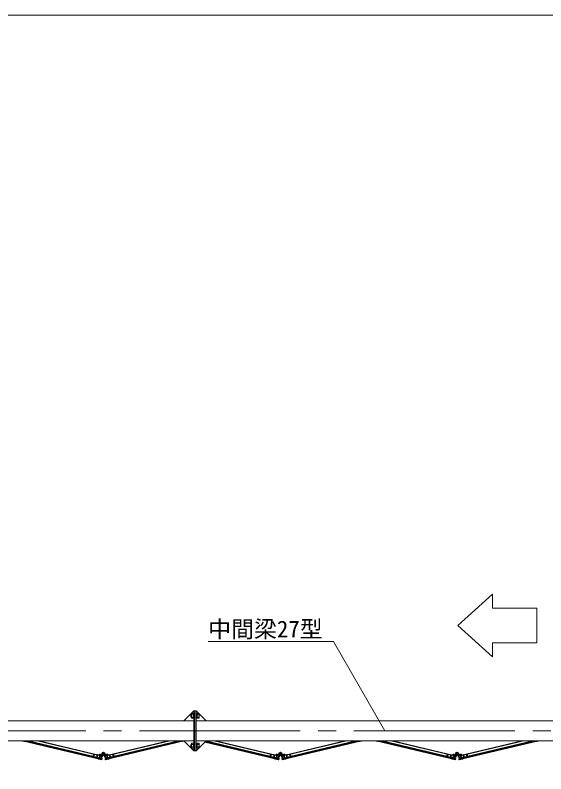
# Model space of a CAD drawing. Units: millimetres, scale not verified. Extents: x -12090 to 12090, y -18325 to 18325.
# Drawn here: x -6305 to -3635, y 14509 to 18325 of the extents above; entities that cross this region are included whole.
import ezdxf
from ezdxf.enums import TextEntityAlignment as Align

# ---------------------------------------------------------------- set-up
doc = ezdxf.new("R2010")
doc.units = ezdxf.units.MM
doc.header["$LTSCALE"] = 90
doc.linetypes.add('CHAIN2', pattern=[12, 9, -1, 1, -1])
doc.linetypes.add('DASHED1', pattern=[1.8, 1.2, -0.6])
for name, color, linetype, lineweight in [('0-6_ﾎﾞﾙﾄ類', 134, 'Continuous', 18), ('0-A_図面枠', 134, 'Continuous', 18), ('1-4_中間梁27', 134, 'Continuous', 18), ('1-6_通芯', 134, 'CHAIN2', 18), ('1-9_標準ﾊﾟﾈﾙ', 134, 'Continuous', 18), ('1-B_文字', 134, 'Continuous', 18), ('1-D_連結用梁45', 134, 'Continuous', 18)]:
    doc.layers.add(name, color=color, linetype=linetype, lineweight=lineweight)
doc.styles.add('ＭＳ ゴシック', font='')
doc.styles.get('ＭＳ ゴシック').set_extended_font_data('MS Gothic')

msp = doc.modelspace()

# ---------------------------------------------------------------- linework, layer by layer
at = {"layer": '0-6_ﾎﾞﾙﾄ類'}
for p, q in [((-5417.5, 14810.5), (-5415.87, 14812.13)), ((-5417.5, 14789.5), (-5417.5, 14810.5)), ((-5418.89, 14807), (-5420.89, 14805)), ((-5420.89, 14795), (-5420.89, 14805)), ((-5418.89, 14793), (-5420.89, 14795)), ((-5417.5, 14805.8), (-5420.1, 14805.8)), ((-5417.5, 14794.2), (-5420.1, 14794.2)), ((-5418.89, 14793), (-5418.89, 14807)), ((-5417.5, 14807), (-5418.89, 14807)), ((-5417.5, 14793), (-5418.89, 14793)), ((-5417.5, 14789.5), (-5415.87, 14787.87)), ((-5415.87, 14806.06), (-5408.5, 14806.06)), ((-5415.87, 14793.94), (-5408.5, 14793.94)), ((-5388.89, 14800.81), (-5391.89, 14800)), ((-5388.89, 14800), (-5391.89, 14799.19)), ((-5381.51, 14806.06), (-5388.89, 14806.06)), ((-5381.51, 14793.94), (-5388.89, 14793.94)), ((-5379.89, 14789.5), (-5381.51, 14787.87)), ((-5418.89, 14657), (-5420.89, 14655)), ((-5420.89, 14645), (-5420.89, 14655)), ((-5417.5, 14655.8), (-5420.1, 14655.8)), ((-5418.89, 14643), (-5418.89, 14657)), ((-5417.5, 14657), (-5418.89, 14657)), ((-5417.5, 14660.5), (-5415.87, 14662.12)), ((-5417.5, 14639.5), (-5417.5, 14660.5)), ((-5415.87, 14656.06), (-5408.5, 14656.06)), ((-5381.51, 14656.06), (-5388.89, 14656.06)), ((-5418.89, 14643), (-5420.89, 14645)), ((-5417.5, 14644.2), (-5420.1, 14644.2)), ((-5417.5, 14643), (-5418.89, 14643)), ((-5417.5, 14639.5), (-5415.87, 14637.88)), ((-5415.87, 14643.94), (-5408.5, 14643.94)), ((-5388.89, 14650.8), (-5391.89, 14650)), ((-5388.89, 14650), (-5391.89, 14649.19)), ((-5381.51, 14643.94), (-5388.89, 14643.94)), ((-5379.89, 14639.5), (-5381.51, 14637.88)), ((-5863.08, 14603.78), (-5865.97, 14608.77)), ((-5857.31, 14603.78), (-5863.08, 14603.78)), ((-5857.31, 14613.78), (-5854.42, 14608.77)), ((-5854.42, 14608.77), (-5857.31, 14603.78)), ((-4973.08, 14603.78), (-4975.97, 14608.77)), ((-4967.31, 14603.78), (-4973.08, 14603.78)), ((-4967.31, 14613.78), (-4964.42, 14608.77)), ((-4964.42, 14608.77), (-4967.31, 14603.78)), ((-4083.08, 14603.78), (-4085.96, 14608.77)), ((-4077.31, 14603.78), (-4083.08, 14603.78)), ((-4077.31, 14613.78), (-4074.42, 14608.77)), ((-4074.42, 14608.77), (-4077.31, 14603.78))]:
    msp.add_line(p, q, dxfattribs=at)
for points in [[(-5415.87, 14812.13), (-5408.5, 14812.13), (-5408.5, 14787.87), (-5415.87, 14787.87)], [(-5381.51, 14812.13), (-5388.89, 14812.13), (-5388.89, 14787.87), (-5381.51, 14787.87)], [(-5379.89, 14789.5), (-5379.89, 14810.5), (-5381.51, 14812.13)], [(-5415.87, 14662.12), (-5408.5, 14662.12), (-5408.5, 14637.88), (-5415.87, 14637.88)], [(-5381.51, 14662.12), (-5388.89, 14662.12), (-5388.89, 14637.88), (-5381.51, 14637.88)], [(-5379.89, 14639.5), (-5379.89, 14660.5), (-5381.51, 14662.12)], [(-5865.97, 14608.77), (-5863.08, 14613.78), (-5857.31, 14613.78)], [(-4975.97, 14608.77), (-4973.08, 14613.78), (-4967.31, 14613.78)], [(-4085.96, 14608.77), (-4083.08, 14613.78), (-4077.31, 14613.78)]]:
    msp.add_lwpolyline(points, dxfattribs=at)
for points in [[(-5408.5, 14789), (-5408.5, 14811), (-5406.19, 14811), (-5406.19, 14789)], [(-5391.89, 14811), (-5391.89, 14789), (-5394.19, 14789), (-5394.19, 14811)], [(-5391.89, 14811.35), (-5391.89, 14788.65), (-5388.89, 14788.65), (-5388.89, 14811.35)], [(-5408.5, 14639), (-5408.5, 14661), (-5406.19, 14661), (-5406.19, 14639)], [(-5391.89, 14661), (-5391.89, 14639), (-5394.19, 14639), (-5394.19, 14661)], [(-5391.89, 14661.35), (-5391.89, 14638.65), (-5388.89, 14638.65), (-5388.89, 14661.35)]]:
    msp.add_lwpolyline(points, close=True, dxfattribs=at)
for centre, radius in [((-5860.2, 14608.77), 4.9), ((-5860.2, 14608.77), 3), ((-5860.2, 14608.77), 2.46), ((-4970.2, 14608.77), 4.9), ((-4970.2, 14608.77), 3), ((-4970.2, 14608.77), 2.46), ((-4080.2, 14608.77), 4.9), ((-4080.2, 14608.77), 3), ((-4080.2, 14608.77), 2.46)]:
    msp.add_circle(centre, radius, dxfattribs=at)
for centre, radius, start, end in [((-5412.83, 14809.1), 4.28, 135, 225), ((-5384.55, 14809.1), 4.28, 315, 45), ((-5405.37, 14800), 12.12, 150, 210), ((-5412.83, 14790.91), 4.28, 135, 225), ((-5392.02, 14800), 12.12, 330, 30), ((-5384.55, 14790.91), 4.28, 315, 45), ((-5405.37, 14650), 12.12, 150, 210), ((-5412.83, 14659.09), 4.28, 135, 225), ((-5384.55, 14659.09), 4.28, 315, 45), ((-5392.02, 14650), 12.12, 330, 30), ((-5412.83, 14640.9), 4.28, 135, 225), ((-5384.55, 14640.9), 4.28, 315, 45)]:
    msp.add_arc(centre, radius, start, end, dxfattribs=at)
at = {"layer": '0-A_図面枠'}
msp.add_lwpolyline([(-12090.19, 18325), (12059.81, 18325), (12059.81, 1675), (-12090.19, 1675)], close=True, dxfattribs=at)
at = {"layer": '1-4_中間梁27'}
for points in [[(-5394.19, 14625), (-5394.19, 14825), (-5400.19, 14825), (-5400.19, 14625)], [(-5394.19, 14775), (-5344.19, 14775), (-5394.19, 14825)], [(-5394.19, 14675), (-2706.19, 14675), (-2706.19, 14775), (-5394.19, 14775)], [(-5394.19, 14675), (-5344.19, 14675), (-5394.19, 14625)]]:
    msp.add_lwpolyline(points, close=True, dxfattribs=at)
at = {"layer": '1-6_通芯'}
msp.add_line((-10000.2, 14725), (3340.81, 14725), dxfattribs=at)
at = {"layer": '1-9_標準ﾊﾟﾈﾙ'}
for p, q in [((-6276.51, 14675), (-6259.73, 14671.02)), ((-6270.01, 14675), (-6257.93, 14672.13)), ((-6264.82, 14675), (-5873.09, 14581.96)), ((-6244.92, 14673.87), (-6242, 14673.18)), ((-6241.65, 14674.64), (-6242, 14673.18)), ((-6237.99, 14675), (-5871.66, 14587.99)), ((-6195.15, 14675), (-5869.38, 14597.62)), ((-5525.23, 14675), (-5851.01, 14597.62)), ((-5482.4, 14675), (-5848.72, 14587.99)), ((-5456.07, 14674.88), (-5847.29, 14581.96)), ((-5478.73, 14674.64), (-5478.38, 14673.18)), ((-5475.47, 14673.87), (-5478.38, 14673.18)), ((-5455.08, 14673.88), (-5462.46, 14672.13)), ((-5453.83, 14672.64), (-5460.65, 14671.02)), ((-5350.07, 14669.12), (-4983.09, 14581.96)), ((-5344.92, 14674.28), (-4981.66, 14587.99)), ((-5305.15, 14675), (-4979.38, 14597.62)), ((-4635.23, 14675), (-4961.01, 14597.62)), ((-4592.39, 14675), (-4958.72, 14587.99)), ((-4565.56, 14675), (-4957.29, 14581.96)), ((-4588.73, 14674.64), (-4588.38, 14673.18)), ((-4585.46, 14673.87), (-4588.38, 14673.18)), ((-4560.37, 14675), (-4572.46, 14672.13)), ((-4553.88, 14675), (-4570.65, 14671.02)), ((-4496.51, 14675), (-4479.73, 14671.02)), ((-4490.01, 14675), (-4477.92, 14672.13)), ((-4484.82, 14675), (-4093.1, 14581.96)), ((-4464.92, 14673.87), (-4462, 14673.18)), ((-4461.66, 14674.64), (-4462, 14673.18)), ((-4457.99, 14675), (-4091.66, 14587.99)), ((-4415.15, 14675), (-4089.38, 14597.62)), ((-3745.23, 14675), (-4071.01, 14597.62)), ((-3702.39, 14675), (-4068.72, 14587.99)), ((-3675.56, 14675), (-4067.29, 14581.96)), ((-3698.73, 14674.64), (-3698.38, 14673.18)), ((-3695.46, 14673.87), (-3698.38, 14673.18)), ((-3670.37, 14675), (-3682.46, 14672.13)), ((-3663.88, 14675), (-3680.66, 14671.02)), ((-5901.13, 14593.76), (-5901.48, 14592.3)), ((-5898.56, 14591.6), (-5901.48, 14592.3)), ((-5871.94, 14586.82), (-5901.13, 14593.76)), ((-5893.43, 14604.57), (-5893.19, 14605.54)), ((-5869.1, 14598.79), (-5893.43, 14604.57)), ((-5892.59, 14605.91), (-5864.37, 14599.22)), ((-5888.83, 14589.3), (-5889.2, 14589.9)), ((-5872.28, 14585.36), (-5888.83, 14589.3)), ((-5873.37, 14580.79), (-5887.73, 14584.2)), ((-5869.34, 14578.29), (-5886.61, 14582.39)), ((-5872.28, 14585.36), (-5873.37, 14580.79)), ((-5869.1, 14598.79), (-5871.94, 14586.82)), ((-5867.15, 14615.58), (-5868.87, 14613.12)), ((-5868.75, 14612.43), (-5868.08, 14611.95)), ((-5867.3, 14584.74), (-5868.74, 14578.67)), ((-5868.69, 14608.77), (-5868.69, 14604.34)), ((-5868.27, 14584.98), (-5867.3, 14584.74)), ((-5865.75, 14615.21), (-5866.45, 14615.7)), ((-5866.43, 14592.76), (-5865.44, 14592.53)), ((-5864, 14598.61), (-5865.44, 14592.53)), ((-5856.38, 14598.61), (-5854.94, 14592.53)), ((-5827.8, 14605.91), (-5856.01, 14599.22)), ((-5853.97, 14592.76), (-5854.94, 14592.53)), ((-5852.11, 14584.98), (-5853.09, 14584.74)), ((-5853.09, 14584.74), (-5851.65, 14578.67)), ((-5851.69, 14608.77), (-5851.69, 14604.34)), ((-5851.29, 14598.79), (-5826.96, 14604.57)), ((-5851.29, 14598.79), (-5848.44, 14586.82)), ((-5851.04, 14578.29), (-5833.77, 14582.39)), ((-5849.98, 14604.76), (-5849.52, 14602.81)), ((-5848.44, 14586.82), (-5819.26, 14593.76)), ((-5848.1, 14585.36), (-5831.56, 14589.3)), ((-5848.1, 14585.36), (-5847.01, 14580.79)), ((-5847.01, 14580.79), (-5832.66, 14584.2)), ((-5831.56, 14589.3), (-5831.19, 14589.9)), ((-5826.96, 14604.57), (-5827.19, 14605.54)), ((-5821.83, 14591.6), (-5818.91, 14592.3)), ((-5819.26, 14593.76), (-5818.91, 14592.3)), ((-5011.13, 14593.76), (-5011.48, 14592.3)), ((-5008.55, 14591.6), (-5011.48, 14592.3)), ((-4981.94, 14586.82), (-5011.13, 14593.76)), ((-5003.42, 14604.57), (-5003.19, 14605.54)), ((-4979.1, 14598.79), (-5003.42, 14604.57)), ((-5002.59, 14605.91), (-4974.37, 14599.22)), ((-4998.82, 14589.3), (-4999.2, 14589.9)), ((-4982.29, 14585.36), (-4998.82, 14589.3)), ((-4983.37, 14580.79), (-4997.73, 14584.2)), ((-4979.34, 14578.29), (-4996.61, 14582.39)), ((-4982.29, 14585.36), (-4983.37, 14580.79)), ((-4979.1, 14598.79), (-4981.94, 14586.82)), ((-4977.15, 14615.58), (-4978.87, 14613.12)), ((-4978.75, 14612.43), (-4978.08, 14611.95)), ((-4977.3, 14584.74), (-4978.74, 14578.67)), ((-4978.69, 14608.77), (-4978.69, 14604.34)), ((-4978.27, 14584.98), (-4977.3, 14584.74)), ((-4975.75, 14615.21), (-4976.46, 14615.7)), ((-4976.42, 14592.76), (-4975.45, 14592.53)), ((-4974, 14598.61), (-4975.45, 14592.53)), ((-4966.38, 14598.61), (-4964.94, 14592.53)), ((-4937.8, 14605.91), (-4966.01, 14599.22)), ((-4963.97, 14592.76), (-4964.94, 14592.53)), ((-4962.11, 14584.98), (-4963.09, 14584.74)), ((-4963.09, 14584.74), (-4961.65, 14578.67)), ((-4961.69, 14608.77), (-4961.69, 14604.34)), ((-4961.29, 14598.79), (-4936.97, 14604.57)), ((-4961.29, 14598.79), (-4958.44, 14586.82)), ((-4961.04, 14578.29), (-4943.77, 14582.39)), ((-4959.98, 14604.76), (-4959.52, 14602.81)), ((-4958.44, 14586.82), (-4929.26, 14593.76)), ((-4958.1, 14585.36), (-4941.56, 14589.3)), ((-4958.1, 14585.36), (-4957.01, 14580.79)), ((-4957.01, 14580.79), (-4942.66, 14584.2)), ((-4941.56, 14589.3), (-4941.19, 14589.9)), ((-4936.97, 14604.57), (-4937.19, 14605.54)), ((-4931.83, 14591.6), (-4928.91, 14592.3)), ((-4929.26, 14593.76), (-4928.91, 14592.3)), ((-4121.13, 14593.76), (-4121.48, 14592.3)), ((-4118.56, 14591.6), (-4121.48, 14592.3)), ((-4091.94, 14586.82), (-4121.13, 14593.76)), ((-4113.42, 14604.57), (-4113.19, 14605.54)), ((-4089.1, 14598.79), (-4113.42, 14604.57)), ((-4112.59, 14605.91), (-4084.37, 14599.22)), ((-4108.82, 14589.3), (-4109.2, 14589.9)), ((-4092.29, 14585.36), (-4108.82, 14589.3)), ((-4093.37, 14580.79), (-4107.73, 14584.2)), ((-4089.34, 14578.29), (-4106.61, 14582.39)), ((-4092.29, 14585.36), (-4093.37, 14580.79)), ((-4089.1, 14598.79), (-4091.94, 14586.82)), ((-4087.15, 14615.58), (-4088.87, 14613.12)), ((-4088.75, 14612.43), (-4088.08, 14611.95)), ((-4087.3, 14584.74), (-4088.75, 14578.67)), ((-4088.69, 14608.77), (-4088.69, 14604.34)), ((-4088.27, 14584.98), (-4087.3, 14584.74)), ((-4085.75, 14615.21), (-4086.46, 14615.7)), ((-4086.42, 14592.76), (-4085.45, 14592.53)), ((-4084, 14598.61), (-4085.45, 14592.53)), ((-4076.38, 14598.61), (-4074.94, 14592.53)), ((-4047.79, 14605.91), (-4076.01, 14599.22)), ((-4073.97, 14592.76), (-4074.94, 14592.53)), ((-4072.11, 14584.98), (-4073.09, 14584.74)), ((-4073.09, 14584.74), (-4071.64, 14578.67)), ((-4071.69, 14608.77), (-4071.69, 14604.34)), ((-4071.28, 14598.79), (-4046.97, 14604.57)), ((-4071.28, 14598.79), (-4068.44, 14586.82)), ((-4071.04, 14578.29), (-4053.77, 14582.39)), ((-4069.98, 14604.76), (-4069.52, 14602.81)), ((-4068.44, 14586.82), (-4039.25, 14593.76)), ((-4068.1, 14585.36), (-4051.56, 14589.3)), ((-4068.1, 14585.36), (-4067.01, 14580.79)), ((-4067.01, 14580.79), (-4052.66, 14584.2)), ((-4051.56, 14589.3), (-4051.19, 14589.9)), ((-4046.97, 14604.57), (-4047.19, 14605.54)), ((-4041.83, 14591.6), (-4038.91, 14592.3)), ((-4039.25, 14593.76), (-4038.91, 14592.3))]:
    msp.add_line(p, q, dxfattribs=at)
at = {"layer": '1-9_標準ﾊﾟﾈﾙ', "linetype": 'DASHED1'}
for p, q in [((-5895.39, 14592.39), (-5895.62, 14591.42)), ((-5892.54, 14604.36), (-5895.39, 14592.39)), ((-5891.3, 14591.42), (-5891.53, 14590.45)), ((-5888.46, 14603.39), (-5891.3, 14591.42)), ((-5878.93, 14601.12), (-5881.77, 14589.16)), ((-5878.57, 14602.59), (-5878.93, 14601.12)), ((-5874.84, 14600.16), (-5877.68, 14588.19)), ((-5874.49, 14601.62), (-5874.84, 14600.16)), ((-5845.9, 14601.62), (-5845.55, 14600.16)), ((-5845.55, 14600.16), (-5842.7, 14588.19)), ((-5841.81, 14602.59), (-5841.46, 14601.12)), ((-5841.46, 14601.12), (-5838.62, 14589.16)), ((-5831.93, 14603.39), (-5829.08, 14591.42)), ((-5829.08, 14591.42), (-5828.85, 14590.45)), ((-5827.84, 14604.36), (-5825, 14592.39)), ((-5825, 14592.39), (-5824.76, 14591.42)), ((-5005.39, 14592.39), (-5005.62, 14591.42)), ((-5002.55, 14604.36), (-5005.39, 14592.39)), ((-5001.3, 14591.42), (-5001.53, 14590.45)), ((-4998.47, 14603.39), (-5001.3, 14591.42)), ((-4988.93, 14601.12), (-4991.77, 14589.16)), ((-4988.58, 14602.59), (-4988.93, 14601.12)), ((-4984.84, 14600.16), (-4987.68, 14588.19)), ((-4984.5, 14601.62), (-4984.84, 14600.16)), ((-4955.9, 14601.62), (-4955.54, 14600.16)), ((-4955.54, 14600.16), (-4952.7, 14588.19)), ((-4951.81, 14602.59), (-4951.46, 14601.12)), ((-4951.46, 14601.12), (-4948.61, 14589.16)), ((-4941.93, 14603.39), (-4939.08, 14591.42)), ((-4939.08, 14591.42), (-4938.85, 14590.45)), ((-4937.84, 14604.36), (-4935, 14592.39)), ((-4935, 14592.39), (-4934.76, 14591.42)), ((-4115.39, 14592.39), (-4115.62, 14591.42)), ((-4112.55, 14604.36), (-4115.39, 14592.39)), ((-4111.3, 14591.42), (-4111.53, 14590.45)), ((-4108.46, 14603.39), (-4111.3, 14591.42)), ((-4098.92, 14601.12), (-4101.77, 14589.16)), ((-4098.58, 14602.59), (-4098.92, 14601.12)), ((-4094.84, 14600.16), (-4097.68, 14588.19)), ((-4094.5, 14601.62), (-4094.84, 14600.16)), ((-4065.89, 14601.62), (-4065.54, 14600.16)), ((-4065.54, 14600.16), (-4062.71, 14588.19)), ((-4061.81, 14602.59), (-4061.46, 14601.12)), ((-4061.46, 14601.12), (-4058.62, 14589.16)), ((-4051.93, 14603.39), (-4049.08, 14591.42)), ((-4049.08, 14591.42), (-4048.85, 14590.45)), ((-4047.84, 14604.36), (-4045, 14592.39)), ((-4045, 14592.39), (-4044.76, 14591.42))]:
    msp.add_line(p, q, dxfattribs=at)
at = {"layer": '1-9_標準ﾊﾟﾈﾙ'}
for points in [[(-6270.01, 14675), (-5873.37, 14580.79), (-5868.82, 14599.96), (-6184.76, 14675)], [(-6264.82, 14675), (-5873.09, 14581.96), (-5872.4, 14584.88), (-6251.84, 14675)], [(-6244.92, 14673.87), (-6245.29, 14674.47), (-6247.51, 14675)], [(-6243.18, 14675), (-5871.94, 14586.82), (-5869.1, 14598.79), (-6189.96, 14675)], [(-5455.08, 14673.88), (-5847.01, 14580.79), (-5851.57, 14599.96), (-5535.62, 14675)], [(-5477.2, 14675), (-5848.44, 14586.82), (-5851.29, 14598.79), (-5530.43, 14675)], [(-5456.07, 14674.88), (-5847.29, 14581.96), (-5847.98, 14584.88), (-5468.54, 14675)], [(-5475.47, 14673.87), (-5475.1, 14674.47), (-5472.87, 14675)], [(-5351.07, 14668.13), (-4983.37, 14580.79), (-4978.82, 14599.96), (-5294.76, 14675)], [(-5350.07, 14669.12), (-4983.09, 14581.96), (-4982.4, 14584.88), (-5347.58, 14671.61)], [(-5345.92, 14673.28), (-4981.94, 14586.82), (-4979.1, 14598.79), (-5299.96, 14675)], [(-4560.37, 14675), (-4957.01, 14580.79), (-4961.57, 14599.96), (-4645.62, 14675)], [(-4587.2, 14675), (-4958.44, 14586.82), (-4961.29, 14598.79), (-4640.43, 14675)], [(-4565.56, 14675), (-4957.29, 14581.96), (-4957.98, 14584.88), (-4578.54, 14675)], [(-4585.46, 14673.87), (-4585.1, 14674.47), (-4582.87, 14675)], [(-4490.01, 14675), (-4093.37, 14580.79), (-4088.83, 14599.96), (-4404.76, 14675)], [(-4484.82, 14675), (-4093.1, 14581.96), (-4092.41, 14584.88), (-4471.84, 14675)], [(-4464.92, 14673.87), (-4465.3, 14674.47), (-4467.51, 14675)], [(-4463.18, 14675), (-4091.94, 14586.82), (-4089.1, 14598.79), (-4409.95, 14675)], [(-3670.37, 14675), (-4067.01, 14580.79), (-4071.56, 14599.96), (-3755.62, 14675)], [(-3697.2, 14675), (-4068.44, 14586.82), (-4071.28, 14598.79), (-3750.43, 14675)], [(-3675.56, 14675), (-4067.29, 14581.96), (-4067.98, 14584.88), (-3688.55, 14675)], [(-3695.46, 14673.87), (-3695.09, 14674.47), (-3692.87, 14675)], [(-5898.56, 14591.6), (-5897.95, 14591.98), (-5889.2, 14589.9)], [(-5867.23, 14604), (-5881.1, 14607.3), (-5881.57, 14605.35), (-5864.01, 14601.19)], [(-5868.27, 14584.98), (-5869.48, 14579.86), (-5872.4, 14580.56), (-5868.13, 14598.56), (-5865.21, 14597.86), (-5866.43, 14592.76)], [(-5853.16, 14604), (-5839.28, 14607.3), (-5838.81, 14605.35), (-5856.37, 14601.19)], [(-5852.11, 14584.98), (-5850.9, 14579.86), (-5847.98, 14580.56), (-5852.26, 14598.56), (-5855.18, 14597.86), (-5853.97, 14592.76)], [(-5821.83, 14591.6), (-5822.43, 14591.98), (-5831.19, 14589.9)], [(-5008.55, 14591.6), (-5007.96, 14591.98), (-4999.2, 14589.9)], [(-4977.23, 14604), (-4991.11, 14607.3), (-4991.57, 14605.35), (-4974.01, 14601.19)], [(-4978.27, 14584.98), (-4979.48, 14579.86), (-4982.4, 14580.56), (-4978.12, 14598.56), (-4975.21, 14597.86), (-4976.42, 14592.76)], [(-4963.16, 14604), (-4949.28, 14607.3), (-4948.82, 14605.35), (-4966.37, 14601.19)], [(-4962.11, 14584.98), (-4960.91, 14579.86), (-4957.98, 14580.56), (-4962.26, 14598.56), (-4965.18, 14597.86), (-4963.97, 14592.76)], [(-4931.83, 14591.6), (-4932.43, 14591.98), (-4941.19, 14589.9)], [(-4118.56, 14591.6), (-4117.96, 14591.98), (-4109.2, 14589.9)], [(-4087.22, 14604), (-4101.11, 14607.3), (-4101.57, 14605.35), (-4084.01, 14601.19)], [(-4088.27, 14584.98), (-4089.48, 14579.86), (-4092.4, 14580.56), (-4088.12, 14598.56), (-4085.21, 14597.86), (-4086.42, 14592.76)], [(-4073.16, 14604), (-4059.28, 14607.3), (-4058.82, 14605.35), (-4076.37, 14601.19)], [(-4072.11, 14584.98), (-4070.91, 14579.86), (-4067.98, 14580.56), (-4072.26, 14598.56), (-4075.18, 14597.86), (-4073.97, 14592.76)], [(-4041.83, 14591.6), (-4042.43, 14591.98), (-4051.19, 14589.9)]]:
    msp.add_lwpolyline(points, dxfattribs=at)
for points in [[(-5866, 14601.65), (-5881.57, 14605.35), (-5882.03, 14603.41), (-5866.47, 14599.71)], [(-5838.81, 14605.35), (-5854.38, 14601.65), (-5853.92, 14599.71), (-5838.35, 14603.41)], [(-4976, 14601.65), (-4991.57, 14605.35), (-4992.03, 14603.41), (-4976.47, 14599.71)], [(-4948.82, 14605.35), (-4964.38, 14601.65), (-4963.92, 14599.71), (-4948.35, 14603.41)], [(-4086, 14601.65), (-4101.57, 14605.35), (-4102.03, 14603.41), (-4086.47, 14599.71)], [(-4058.82, 14605.35), (-4074.38, 14601.65), (-4073.92, 14599.71), (-4058.35, 14603.41)]]:
    msp.add_lwpolyline(points, close=True, dxfattribs=at)
for centre, radius in [((-5860.2, 14608.77), 8.5), ((-5860.2, 14608.77), 8), ((-4970.2, 14608.77), 8.5), ((-4970.2, 14608.77), 8), ((-4080.2, 14608.77), 8.5), ((-4080.2, 14608.77), 8), ((-5909.44, 14602.05), 3), ((-5810.95, 14602.05), 3), ((-5019.44, 14602.05), 3), ((-4920.95, 14602.05), 3), ((-4129.43, 14602.05), 3), ((-4030.95, 14602.05), 3)]:
    msp.add_circle(centre, radius, dxfattribs=at)
for centre, radius, start, end in [((-6259.38, 14672.48), 1.5, 256.63913, 346.63913), ((-6247.93, 14682.81), 8.5, 246.753, 284.712), ((-5472.45, 14682.81), 8.5, 255.288, 293.247), ((-5461, 14672.48), 1.5, 193.36087, 283.36087), ((-4582.45, 14682.81), 8.5, 255.288, 293.247), ((-4571, 14672.48), 1.5, 193.36087, 283.36087), ((-4479.39, 14672.48), 1.5, 256.63913, 346.63913), ((-4467.94, 14682.81), 8.5, 246.753, 284.712), ((-3692.45, 14682.81), 8.5, 255.288, 293.247), ((-3681, 14672.48), 1.5, 193.36087, 283.36087), ((-5891.84, 14598.23), 8.5, 228.567, 284.712), ((-5892.71, 14605.42), 0.504, 76.63913, 166.63913), ((-5886.27, 14583.85), 1.5, 166.63913, 256.63913), ((-5877.34, 14598.69), 8.5, 48.567, 104.712), ((-5869.22, 14578.78), 0.504, 256.63913, 346.63913), ((-5868.46, 14612.83), 0.504, 145, 235), ((-5866.74, 14615.29), 0.504, 55, 145), ((-5864.49, 14598.73), 0.504, 346.63913, 76.63913), ((-5855.9, 14598.73), 0.504, 103.36087, 193.36087), ((-5851.16, 14578.78), 0.504, 193.36087, 283.36087), ((-5843.04, 14598.69), 8.5, 75.288, 131.433), ((-5834.12, 14583.85), 1.5, 283.36087, 13.36087), ((-5828.54, 14598.23), 8.5, 255.288, 311.433), ((-5827.68, 14605.42), 0.504, 13.36087, 103.36087), ((-5001.84, 14598.23), 8.5, 228.567, 284.712), ((-5002.7, 14605.42), 0.504, 76.63913, 166.63913), ((-4996.27, 14583.85), 1.5, 166.63913, 256.63913), ((-4987.34, 14598.69), 8.5, 48.567, 104.712), ((-4979.22, 14578.78), 0.504, 256.63913, 346.63913), ((-4978.47, 14612.83), 0.504, 145, 235), ((-4976.74, 14615.29), 0.504, 55, 145), ((-4974.49, 14598.73), 0.504, 346.63913, 76.63913), ((-4965.89, 14598.73), 0.504, 103.36087, 193.36087), ((-4961.16, 14578.78), 0.504, 193.36087, 283.36087), ((-4953.04, 14598.69), 8.5, 75.288, 131.433), ((-4944.12, 14583.85), 1.5, 283.36087, 13.36087), ((-4938.54, 14598.23), 8.5, 255.288, 311.433), ((-4937.68, 14605.42), 0.504, 13.36087, 103.36087), ((-4111.85, 14598.23), 8.5, 228.567, 284.712), ((-4112.7, 14605.42), 0.504, 76.63913, 166.63913), ((-4106.27, 14583.85), 1.5, 166.63913, 256.63913), ((-4097.35, 14598.69), 8.5, 48.567, 104.712), ((-4089.23, 14578.78), 0.504, 256.63913, 346.63913), ((-4088.47, 14612.83), 0.504, 145, 235), ((-4086.74, 14615.29), 0.504, 55, 145), ((-4084.49, 14598.73), 0.504, 346.63913, 76.63913), ((-4075.89, 14598.73), 0.504, 103.36087, 193.36087), ((-4071.16, 14578.78), 0.504, 193.36087, 283.36087), ((-4063.04, 14598.69), 8.5, 75.288, 131.433), ((-4054.12, 14583.85), 1.5, 283.36087, 13.36087), ((-4048.54, 14598.23), 8.5, 255.288, 311.433), ((-4047.68, 14605.42), 0.504, 13.36087, 103.36087)]:
    msp.add_arc(centre, radius, start, end, dxfattribs=at)
at = {"layer": '1-B_文字'}
msp.add_line((-5333.64, 15174.18), (-4704.24, 15174.18), dxfattribs=at)
msp.add_lwpolyline([(-4076.99, 15254.76), (-3903.69, 15411.68), (-3903.69, 15342.2), (-3679.72, 15342.2), (-3679.72, 15166.99), (-3903.69, 15166.99), (-3903.69, 15097.51)], close=True, dxfattribs=at)
msp.add_lwpolyline([(-4444.21, 14725), (-4703.54, 15174.18), (-4703.98, 15174.18)], dxfattribs=at)
at = {"layer": '1-D_連結用梁45'}
for points in [[(-5406.19, 14775), (-5456.2, 14775), (-5406.19, 14825)], [(-5400.19, 14825), (-5400.19, 14625), (-5406.19, 14625), (-5406.19, 14825)], [(-5406.19, 14675), (-10000.2, 14675), (-10000.2, 14775), (-5406.19, 14775)], [(-5406.19, 14675), (-5456.2, 14675), (-5406.19, 14625)]]:
    msp.add_lwpolyline(points, close=True, dxfattribs=at)

# ---------------------------------------------------------------- texts
at = {"layer": '1-B_文字', "style": 'ＭＳ ゴシック'}
msp.add_text('中間梁27型', height=84.46, dxfattribs=at).set_placement((-5333.64, 15169.27), align=Align.BOTTOM_LEFT)

doc.saveas('drawing.dxf')
